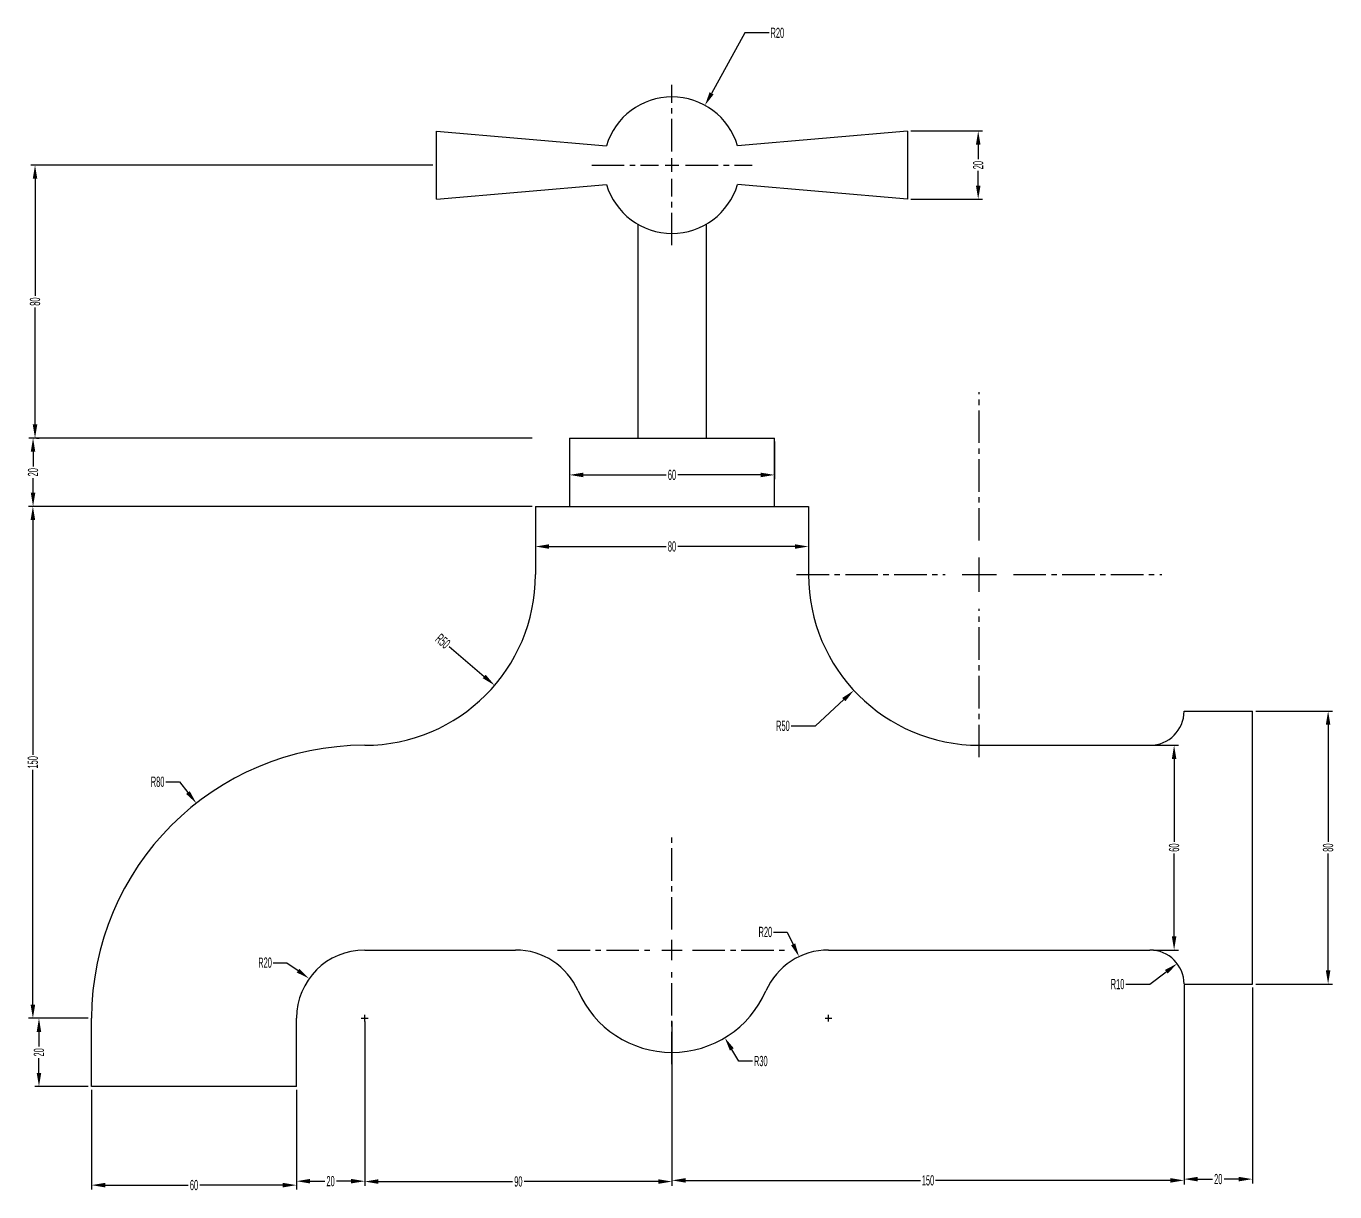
# Model space of a CAD drawing. Header units: millimetres. Extents: x 1568 to 31342, y 459 to 4403.
# Drawn here: x 11488 to 11871.3, y 1529.4 to 1871 of the extents above; entities that cross this region are included whole.
import ezdxf

# ---------------------------------------------------------------- set-up
doc = ezdxf.new("R2010")
doc.units = ezdxf.units.MM
doc.header["$LTSCALE"] = 0.5
doc.linetypes.add('CENTER2', pattern=[28.575, 19.05, -3.175, 3.175, -3.175])
doc.layers.add('centre line', color=3, linetype='CENTER2')
doc.layers.add('drawing', color=7, linetype='Continuous')
doc.styles.get("Standard").update_dxf_attribs({"font": 'arial.ttf', "width": 0.5})
doc.dimstyles.new('DARSHU2', dxfattribs={"dimtxt": 3, "dimasz": 4, "dimexe": 1.25, "dimexo": 1, "dimtad": 0, "dimtoh": 1, "dimdec": 1, "dimdsep": 46, "dimtxsty": 'Standard', "dimcen": 1, "dimclrd": 6, "dimclre": 6, "dimclrt": 6, "dimadec": 0, "dimazin": 0, "dimtfac": 1, "dimtdec": 1, "dimtofl": 0, "dimtmove": 0, "dimatfit": 3, "dimfxl": 1, "dimtfillclr": 256, "dimlwd": 25, "dimlwe": 25, "dimarcsym": 0})

# ---------------------------------------------------------------- blocks, each defined once
blk = doc.blocks.new('*D432')
at = {"layer": 'Defpoints', "color": 0, "transparency": 16777216}
for p in [(11647.19, 1750.29), (11707.19, 1750.29), (11707.19, 1739.51)]:
    blk.add_point(p, dxfattribs=at)
at = {"layer": 'drawing', "color": 6, "linetype": 'Continuous', "lineweight": 25, "transparency": 16777216}
for p, q in [((11647.19, 1749.29), (11647.19, 1738.26)), ((11707.19, 1749.29), (11707.19, 1738.26)), ((11651.19, 1739.51), (11675.49, 1739.51)), ((11703.19, 1739.51), (11678.89, 1739.51))]:
    blk.add_line(p, q, dxfattribs=at)
at = {"layer": 'drawing', "color": 6, "transparency": 16777216}
for points in [[(11651.19, 1740.17), (11651.19, 1738.84), (11647.19, 1739.51)], [(11703.19, 1740.17), (11703.19, 1738.84), (11707.19, 1739.51)]]:
    blk.add_solid(points, dxfattribs=at)
at = {"layer": 'drawing', "color": 6, "transparency": 16777216, "insert": (11677.19, 1739.51), "char_height": 3, "attachment_point": 5}
blk.add_mtext('60', dxfattribs=at)
blk = doc.blocks.new('*D433')
at = {"layer": 'Defpoints', "color": 0, "transparency": 16777216}
for p in [(11637.19, 1730.29), (11717.19, 1730.29), (11717.19, 1718.53)]:
    blk.add_point(p, dxfattribs=at)
at = {"layer": 'drawing', "color": 6, "linetype": 'Continuous', "lineweight": 25, "transparency": 16777216}
for p, q in [((11637.19, 1729.29), (11637.19, 1717.28)), ((11717.19, 1729.29), (11717.19, 1717.28)), ((11641.19, 1718.53), (11675.49, 1718.53)), ((11713.19, 1718.53), (11678.89, 1718.53))]:
    blk.add_line(p, q, dxfattribs=at)
at = {"layer": 'drawing', "color": 6, "transparency": 16777216}
for points in [[(11641.19, 1719.19), (11641.19, 1717.86), (11637.19, 1718.53)], [(11713.19, 1719.19), (11713.19, 1717.86), (11717.19, 1718.53)]]:
    blk.add_solid(points, dxfattribs=at)
at = {"layer": 'drawing', "color": 6, "transparency": 16777216, "insert": (11677.19, 1718.53), "char_height": 3, "attachment_point": 5}
blk.add_mtext('80', dxfattribs=at)
blk = doc.blocks.new('*D434')
at = {"layer": 'Defpoints', "color": 0, "transparency": 16777216}
for p in [(11746.19, 1840.29), (11746.19, 1820.29), (11766.88, 1820.29)]:
    blk.add_point(p, dxfattribs=at)
at = {"layer": 'drawing', "color": 6, "linetype": 'Continuous', "lineweight": 25, "transparency": 16777216}
for p, q in [((11747.19, 1840.29), (11768.13, 1840.29)), ((11766.88, 1836.29), (11766.88, 1832)), ((11766.88, 1824.29), (11766.88, 1828.58)), ((11747.19, 1820.29), (11768.13, 1820.29))]:
    blk.add_line(p, q, dxfattribs=at)
at = {"layer": 'drawing', "color": 6, "transparency": 16777216}
for points in [[(11766.22, 1836.29), (11767.55, 1836.29), (11766.88, 1840.29)], [(11766.22, 1824.29), (11767.55, 1824.29), (11766.88, 1820.29)]]:
    blk.add_solid(points, dxfattribs=at)
at = {"layer": 'drawing', "color": 6, "transparency": 16777216, "insert": (11766.88, 1830.29), "char_height": 3, "attachment_point": 5, "rotation": 90}
blk.add_mtext('20', dxfattribs=at)
blk = doc.blocks.new('*D435')
at = {"layer": 'Defpoints', "color": 0, "transparency": 16777216}
for p in [(11847.19, 1670.29), (11847.19, 1590.29), (11869.37, 1590.29)]:
    blk.add_point(p, dxfattribs=at)
at = {"layer": 'drawing', "color": 6, "linetype": 'Continuous', "lineweight": 25, "transparency": 16777216}
for p, q in [((11848.19, 1670.29), (11870.62, 1670.29)), ((11869.37, 1666.29), (11869.37, 1631.99)), ((11869.37, 1594.29), (11869.37, 1628.59)), ((11848.19, 1590.29), (11870.62, 1590.29))]:
    blk.add_line(p, q, dxfattribs=at)
at = {"layer": 'drawing', "color": 6, "transparency": 16777216}
for points in [[(11868.7, 1666.29), (11870.03, 1666.29), (11869.37, 1670.29)], [(11868.7, 1594.29), (11870.03, 1594.29), (11869.37, 1590.29)]]:
    blk.add_solid(points, dxfattribs=at)
at = {"layer": 'drawing', "color": 6, "transparency": 16777216, "insert": (11869.37, 1630.29), "char_height": 3, "attachment_point": 5, "rotation": 90}
blk.add_mtext('80', dxfattribs=at)
blk = doc.blocks.new('*D436')
at = {"layer": 'Defpoints', "color": 0, "transparency": 16777216}
for p in [(11817.19, 1660.29), (11817.19, 1600.29), (11824.26, 1600.29)]:
    blk.add_point(p, dxfattribs=at)
at = {"layer": 'drawing', "color": 6, "linetype": 'Continuous', "lineweight": 25, "transparency": 16777216}
for p, q in [((11818.19, 1660.29), (11825.51, 1660.29)), ((11824.26, 1656.29), (11824.26, 1631.99)), ((11824.26, 1604.29), (11824.26, 1628.59)), ((11818.19, 1600.29), (11825.51, 1600.29))]:
    blk.add_line(p, q, dxfattribs=at)
at = {"layer": 'drawing', "color": 6, "transparency": 16777216}
for points in [[(11823.6, 1656.29), (11824.93, 1656.29), (11824.26, 1660.29)], [(11823.6, 1604.29), (11824.93, 1604.29), (11824.26, 1600.29)]]:
    blk.add_solid(points, dxfattribs=at)
at = {"layer": 'drawing', "color": 6, "transparency": 16777216, "insert": (11824.26, 1630.29), "char_height": 3, "attachment_point": 5, "rotation": 90}
blk.add_mtext('60', dxfattribs=at)
blk = doc.blocks.new('*D437')
at = {"layer": 'Defpoints', "color": 0, "transparency": 16777216}
for p in [(11507.19, 1560.29), (11567.19, 1560.29), (11567.19, 1531.39)]:
    blk.add_point(p, dxfattribs=at)
at = {"layer": 'drawing', "color": 6, "linetype": 'Continuous', "lineweight": 25, "transparency": 16777216}
for p, q in [((11507.19, 1559.29), (11507.19, 1530.14)), ((11567.19, 1559.29), (11567.19, 1530.14)), ((11511.19, 1531.39), (11535.49, 1531.39)), ((11563.19, 1531.39), (11538.89, 1531.39))]:
    blk.add_line(p, q, dxfattribs=at)
at = {"layer": 'drawing', "color": 6, "transparency": 16777216}
for points in [[(11511.19, 1532.06), (11511.19, 1530.72), (11507.19, 1531.39)], [(11563.19, 1532.06), (11563.19, 1530.72), (11567.19, 1531.39)]]:
    blk.add_solid(points, dxfattribs=at)
at = {"layer": 'drawing', "color": 6, "transparency": 16777216, "insert": (11537.19, 1531.39), "char_height": 3, "attachment_point": 5}
blk.add_mtext('60', dxfattribs=at)
blk = doc.blocks.new('*D438')
at = {"layer": 'Defpoints', "color": 0, "transparency": 16777216}
for p in [(11587.19, 1580.29), (11567.19, 1560.29), (11587.19, 1532.54)]:
    blk.add_point(p, dxfattribs=at)
at = {"layer": 'drawing', "color": 6, "linetype": 'Continuous', "lineweight": 25, "transparency": 16777216}
for p, q in [((11587.19, 1579.29), (11587.19, 1531.29)), ((11567.19, 1559.29), (11567.19, 1531.29)), ((11571.19, 1532.54), (11575.48, 1532.54)), ((11583.19, 1532.54), (11578.9, 1532.54))]:
    blk.add_line(p, q, dxfattribs=at)
at = {"layer": 'drawing', "color": 6, "transparency": 16777216}
for points in [[(11571.19, 1533.21), (11571.19, 1531.88), (11567.19, 1532.54)], [(11583.19, 1533.21), (11583.19, 1531.88), (11587.19, 1532.54)]]:
    blk.add_solid(points, dxfattribs=at)
at = {"layer": 'drawing', "color": 6, "transparency": 16777216, "insert": (11577.19, 1532.54), "char_height": 3, "attachment_point": 5}
blk.add_mtext('20', dxfattribs=at)
blk = doc.blocks.new('*D439')
at = {"layer": 'Defpoints', "color": 0, "transparency": 16777216}
for p in [(11587.19, 1580.29), (11677.19, 1580.29), (11677.19, 1532.44)]:
    blk.add_point(p, dxfattribs=at)
at = {"layer": 'drawing', "color": 6, "linetype": 'Continuous', "lineweight": 25, "transparency": 16777216}
for p, q in [((11587.19, 1579.29), (11587.19, 1531.19)), ((11677.19, 1579.29), (11677.19, 1531.19)), ((11591.19, 1532.44), (11630.5, 1532.44)), ((11673.19, 1532.44), (11633.89, 1532.44))]:
    blk.add_line(p, q, dxfattribs=at)
at = {"layer": 'drawing', "color": 6, "transparency": 16777216}
for points in [[(11591.19, 1533.11), (11591.19, 1531.77), (11587.19, 1532.44)], [(11673.19, 1533.11), (11673.19, 1531.77), (11677.19, 1532.44)]]:
    blk.add_solid(points, dxfattribs=at)
at = {"layer": 'drawing', "color": 6, "transparency": 16777216, "insert": (11632.19, 1532.44), "char_height": 3, "attachment_point": 5}
blk.add_mtext('90', dxfattribs=at)
blk = doc.blocks.new('*D440')
at = {"layer": 'Defpoints', "color": 0, "transparency": 16777216}
for p in [(11827.17, 1591), (11677.19, 1580.29), (11827.17, 1532.78)]:
    blk.add_point(p, dxfattribs=at)
at = {"layer": 'drawing', "color": 6, "linetype": 'Continuous', "lineweight": 25, "transparency": 16777216}
for p, q in [((11827.17, 1590), (11827.17, 1531.53)), ((11677.19, 1579.29), (11677.19, 1531.53)), ((11681.19, 1532.78), (11749.97, 1532.78)), ((11823.17, 1532.78), (11754.39, 1532.78))]:
    blk.add_line(p, q, dxfattribs=at)
at = {"layer": 'drawing', "color": 6, "transparency": 16777216}
for points in [[(11681.19, 1533.45), (11681.19, 1532.11), (11677.19, 1532.78)], [(11823.17, 1533.45), (11823.17, 1532.11), (11827.17, 1532.78)]]:
    blk.add_solid(points, dxfattribs=at)
at = {"layer": 'drawing', "color": 6, "transparency": 16777216, "insert": (11752.18, 1532.78), "char_height": 3, "attachment_point": 5}
blk.add_mtext('150', dxfattribs=at)
blk = doc.blocks.new('*D441')
at = {"layer": 'Defpoints', "color": 0, "transparency": 16777216}
for p in [(11827.19, 1590.29), (11847.19, 1590.29), (11847.19, 1533.15)]:
    blk.add_point(p, dxfattribs=at)
at = {"layer": 'drawing', "color": 6, "linetype": 'Continuous', "lineweight": 25, "transparency": 16777216}
for p, q in [((11827.19, 1589.29), (11827.19, 1531.9)), ((11847.19, 1589.29), (11847.19, 1531.9)), ((11831.19, 1533.15), (11835.48, 1533.15)), ((11843.19, 1533.15), (11838.9, 1533.15))]:
    blk.add_line(p, q, dxfattribs=at)
at = {"layer": 'drawing', "color": 6, "transparency": 16777216}
for points in [[(11831.19, 1533.82), (11831.19, 1532.48), (11827.19, 1533.15)], [(11843.19, 1533.82), (11843.19, 1532.48), (11847.19, 1533.15)]]:
    blk.add_solid(points, dxfattribs=at)
at = {"layer": 'drawing', "color": 6, "transparency": 16777216, "insert": (11837.19, 1533.15), "char_height": 3, "attachment_point": 5}
blk.add_mtext('20', dxfattribs=at)
blk = doc.blocks.new('*D442')
at = {"layer": 'Defpoints', "color": 0, "transparency": 16777216}
for p in [(11491.78, 1580.29), (11507.19, 1580.29), (11507.19, 1560.29)]:
    blk.add_point(p, dxfattribs=at)
at = {"layer": 'drawing', "color": 6, "linetype": 'Continuous', "lineweight": 25, "transparency": 16777216}
for p, q in [((11506.19, 1580.29), (11490.53, 1580.29)), ((11491.78, 1576.29), (11491.78, 1572)), ((11491.78, 1564.29), (11491.78, 1568.58)), ((11506.19, 1560.29), (11490.53, 1560.29))]:
    blk.add_line(p, q, dxfattribs=at)
at = {"layer": 'drawing', "color": 6, "transparency": 16777216}
for points in [[(11491.11, 1576.29), (11492.44, 1576.29), (11491.78, 1580.29)], [(11491.11, 1564.29), (11492.44, 1564.29), (11491.78, 1560.29)]]:
    blk.add_solid(points, dxfattribs=at)
at = {"layer": 'drawing', "color": 6, "transparency": 16777216, "insert": (11491.78, 1570.29), "char_height": 3, "attachment_point": 5, "rotation": 90}
blk.add_mtext('20', dxfattribs=at)
blk = doc.blocks.new('*D443')
at = {"layer": 'Defpoints', "color": 0, "transparency": 16777216}
for p in [(11490, 1730.29), (11637.19, 1730.29), (11507.19, 1580.29)]:
    blk.add_point(p, dxfattribs=at)
at = {"layer": 'drawing', "color": 6, "linetype": 'Continuous', "lineweight": 25, "transparency": 16777216}
for p, q in [((11636.19, 1730.29), (11488.75, 1730.29)), ((11490, 1726.29), (11490, 1657.5)), ((11490, 1584.29), (11490, 1653.08)), ((11506.19, 1580.29), (11488.75, 1580.29))]:
    blk.add_line(p, q, dxfattribs=at)
at = {"layer": 'drawing', "color": 6, "transparency": 16777216}
for points in [[(11489.33, 1726.29), (11490.67, 1726.29), (11490, 1730.29)], [(11489.33, 1584.29), (11490.67, 1584.29), (11490, 1580.29)]]:
    blk.add_solid(points, dxfattribs=at)
at = {"layer": 'drawing', "color": 6, "transparency": 16777216, "insert": (11490, 1655.29), "char_height": 3, "attachment_point": 5, "rotation": 90}
blk.add_mtext('150', dxfattribs=at)
blk = doc.blocks.new('*D444')
at = {"layer": 'Defpoints', "color": 0, "transparency": 16777216}
for p in [(11490.05, 1750.29), (11637.19, 1750.29), (11637.19, 1730.29)]:
    blk.add_point(p, dxfattribs=at)
at = {"layer": 'drawing', "color": 6, "linetype": 'Continuous', "lineweight": 25, "transparency": 16777216}
for p, q in [((11636.19, 1750.29), (11488.8, 1750.29)), ((11490.05, 1746.29), (11490.05, 1742)), ((11490.05, 1734.29), (11490.05, 1738.58)), ((11636.19, 1730.29), (11488.8, 1730.29))]:
    blk.add_line(p, q, dxfattribs=at)
at = {"layer": 'drawing', "color": 6, "transparency": 16777216}
for points in [[(11489.38, 1746.29), (11490.71, 1746.29), (11490.05, 1750.29)], [(11489.38, 1734.29), (11490.71, 1734.29), (11490.05, 1730.29)]]:
    blk.add_solid(points, dxfattribs=at)
at = {"layer": 'drawing', "color": 6, "transparency": 16777216, "insert": (11490.05, 1740.29), "char_height": 3, "attachment_point": 5, "rotation": 90}
blk.add_mtext('20', dxfattribs=at)
blk = doc.blocks.new('*D445')
at = {"layer": 'Defpoints', "color": 0, "transparency": 16777216}
for p in [(11490.63, 1830.29), (11608.19, 1830.29), (11490.05, 1750.29)]:
    blk.add_point(p, dxfattribs=at)
at = {"layer": 'drawing', "color": 6, "linetype": 'Continuous', "lineweight": 25, "transparency": 16777216}
for p, q in [((11607.19, 1830.29), (11489.38, 1830.29)), ((11490.63, 1826.29), (11490.63, 1791.99)), ((11490.63, 1754.29), (11490.63, 1788.59)), ((11491.05, 1750.29), (11491.88, 1750.29))]:
    blk.add_line(p, q, dxfattribs=at)
at = {"layer": 'drawing', "color": 6, "transparency": 16777216}
for points in [[(11489.96, 1826.29), (11491.29, 1826.29), (11490.63, 1830.29)], [(11489.96, 1754.29), (11491.29, 1754.29), (11490.63, 1750.29)]]:
    blk.add_solid(points, dxfattribs=at)
at = {"layer": 'drawing', "color": 6, "transparency": 16777216, "insert": (11490.63, 1790.29), "char_height": 3, "attachment_point": 5, "rotation": 90}
blk.add_mtext('80', dxfattribs=at)
blk = doc.blocks.new('*D446')
at = {"layer": 'Defpoints', "color": 0, "transparency": 16777216}
for p in [(11686.84, 1847.8), (11677.19, 1830.29)]:
    blk.add_point(p, dxfattribs=at)
at = {"layer": 'drawing', "color": 6, "linetype": 'Continuous', "lineweight": 25, "transparency": 16777216}
for p, q in [((11698.55, 1869.04), (11688.78, 1851.31)), ((11705.64, 1869.04), (11698.55, 1869.04))]:
    blk.add_line(p, q, dxfattribs=at)
at = {"layer": 'drawing', "color": 6, "lineweight": 25, "transparency": 16777216}
for p, q in [((11676.19, 1830.29), (11678.19, 1830.29)), ((11677.19, 1829.29), (11677.19, 1831.29))]:
    blk.add_line(p, q, dxfattribs=at)
at = {"layer": 'drawing', "color": 6, "transparency": 16777216}
blk.add_solid([(11688.19, 1851.63), (11689.36, 1850.99), (11686.84, 1847.8)], dxfattribs=at)
at = {"layer": 'drawing', "color": 6, "transparency": 16777216, "insert": (11708.05, 1869.04), "char_height": 3, "attachment_point": 5}
blk.add_mtext('R20', dxfattribs=at)
blk = doc.blocks.new('*D447')
at = {"layer": 'Defpoints', "color": 0, "transparency": 16777216}
for p in [(11767.19, 1710.29), (11730.45, 1676.37)]:
    blk.add_point(p, dxfattribs=at)
at = {"layer": 'drawing', "color": 6, "lineweight": 25, "transparency": 16777216}
for p, q in [((11766.19, 1710.29), (11768.19, 1710.29)), ((11767.19, 1709.29), (11767.19, 1711.29))]:
    blk.add_line(p, q, dxfattribs=at)
at = {"layer": 'drawing', "color": 6, "linetype": 'Continuous', "lineweight": 25, "transparency": 16777216}
for p, q in [((11719.19, 1665.97), (11727.51, 1673.66)), ((11712.1, 1665.97), (11719.19, 1665.97))]:
    blk.add_line(p, q, dxfattribs=at)
at = {"layer": 'drawing', "color": 6, "transparency": 16777216}
blk.add_solid([(11727.06, 1674.15), (11727.97, 1673.17), (11730.45, 1676.37)], dxfattribs=at)
at = {"layer": 'drawing', "color": 6, "transparency": 16777216, "insert": (11709.68, 1665.97), "char_height": 3, "attachment_point": 5}
blk.add_mtext('R50', dxfattribs=at)
blk = doc.blocks.new('*D448')
at = {"layer": 'Defpoints', "color": 0, "transparency": 16777216}
for p in [(11677.19, 1600.29), (11692.66, 1574.58)]:
    blk.add_point(p, dxfattribs=at)
at = {"layer": 'drawing', "color": 6, "lineweight": 25, "transparency": 16777216}
for p, q in [((11676.19, 1600.29), (11678.19, 1600.29)), ((11677.19, 1599.29), (11677.19, 1601.29))]:
    blk.add_line(p, q, dxfattribs=at)
at = {"layer": 'drawing', "color": 6, "linetype": 'Continuous', "lineweight": 25, "transparency": 16777216}
for p, q in [((11696.78, 1567.73), (11694.72, 1571.16)), ((11700.78, 1567.73), (11696.78, 1567.73))]:
    blk.add_line(p, q, dxfattribs=at)
at = {"layer": 'drawing', "color": 6, "transparency": 16777216}
blk.add_solid([(11695.29, 1571.5), (11694.15, 1570.81), (11692.66, 1574.58)], dxfattribs=at)
at = {"layer": 'drawing', "color": 6, "transparency": 16777216, "insert": (11703.2, 1567.73), "char_height": 3, "attachment_point": 5}
blk.add_mtext('R30', dxfattribs=at)
blk = doc.blocks.new('*D449')
at = {"layer": 'Defpoints', "color": 0, "transparency": 16777216}
for p in [(11714.4, 1598.34), (11723.02, 1580.29)]:
    blk.add_point(p, dxfattribs=at)
at = {"layer": 'drawing', "color": 6, "linetype": 'Continuous', "lineweight": 25, "transparency": 16777216}
for p, q in [((11706.96, 1605.56), (11710.96, 1605.56)), ((11710.96, 1605.56), (11712.68, 1601.95))]:
    blk.add_line(p, q, dxfattribs=at)
at = {"layer": 'drawing', "color": 6, "lineweight": 25, "transparency": 16777216}
for p, q in [((11722.02, 1580.29), (11724.02, 1580.29)), ((11723.02, 1579.29), (11723.02, 1581.29))]:
    blk.add_line(p, q, dxfattribs=at)
at = {"layer": 'drawing', "color": 6, "transparency": 16777216}
blk.add_solid([(11713.28, 1602.24), (11712.08, 1601.66), (11714.4, 1598.34)], dxfattribs=at)
at = {"layer": 'drawing', "color": 6, "transparency": 16777216, "insert": (11704.54, 1605.56), "char_height": 3, "attachment_point": 5}
blk.add_mtext('R20', dxfattribs=at)
blk = doc.blocks.new('*D450')
at = {"layer": 'Defpoints', "color": 0, "transparency": 16777216}
for p in [(11825.16, 1596.33), (11817.19, 1590.29)]:
    blk.add_point(p, dxfattribs=at)
at = {"layer": 'drawing', "color": 6, "linetype": 'Continuous', "lineweight": 25, "transparency": 16777216}
for p, q in [((11817.19, 1590.29), (11821.97, 1593.91)), ((11810.1, 1590.29), (11817.19, 1590.29))]:
    blk.add_line(p, q, dxfattribs=at)
at = {"layer": 'drawing', "color": 6, "transparency": 16777216}
blk.add_solid([(11821.57, 1594.44), (11822.38, 1593.38), (11825.16, 1596.33)], dxfattribs=at)
at = {"layer": 'drawing', "color": 6, "transparency": 16777216, "insert": (11807.69, 1590.29), "char_height": 3, "attachment_point": 5}
blk.add_mtext('R10', dxfattribs=at)
blk = doc.blocks.new('*D451')
at = {"layer": 'Defpoints', "color": 0, "transparency": 16777216}
for p in [(11587.19, 1710.29), (11625.24, 1677.85)]:
    blk.add_point(p, dxfattribs=at)
at = {"layer": 'drawing', "color": 6, "linetype": 'Continuous', "lineweight": 25, "transparency": 16777216}
blk.add_line((11611.9, 1689.23), (11622.2, 1680.44), dxfattribs=at)
at = {"layer": 'drawing', "color": 6, "transparency": 16777216}
blk.add_solid([(11622.63, 1680.95), (11621.76, 1679.94), (11625.24, 1677.85)], dxfattribs=at)
at = {"layer": 'drawing', "color": 6, "transparency": 16777216, "insert": (11610.06, 1690.79), "char_height": 3, "attachment_point": 5, "rotation": 319.551}
blk.add_mtext('R50', dxfattribs=at)
blk = doc.blocks.new('*D452')
at = {"layer": 'Defpoints', "color": 0, "transparency": 16777216}
for p in [(11537.88, 1643.28), (11587.19, 1580.29)]:
    blk.add_point(p, dxfattribs=at)
at = {"layer": 'drawing', "color": 6, "linetype": 'Continuous', "lineweight": 25, "transparency": 16777216}
for p, q in [((11528.95, 1649.58), (11532.95, 1649.58)), ((11532.95, 1649.58), (11535.41, 1646.43))]:
    blk.add_line(p, q, dxfattribs=at)
at = {"layer": 'drawing', "color": 6, "lineweight": 25, "transparency": 16777216}
for p, q in [((11586.19, 1580.29), (11588.19, 1580.29)), ((11587.19, 1579.29), (11587.19, 1581.29))]:
    blk.add_line(p, q, dxfattribs=at)
at = {"layer": 'drawing', "color": 6, "transparency": 16777216}
blk.add_solid([(11535.94, 1646.84), (11534.89, 1646.02), (11537.88, 1643.28)], dxfattribs=at)
at = {"layer": 'drawing', "color": 6, "transparency": 16777216, "insert": (11526.53, 1649.58), "char_height": 3, "attachment_point": 5}
blk.add_mtext('R80', dxfattribs=at)
blk = doc.blocks.new('*D453')
at = {"layer": 'Defpoints', "color": 0, "transparency": 16777216}
for p in [(11570.92, 1591.92), (11587.19, 1580.29)]:
    blk.add_point(p, dxfattribs=at)
at = {"layer": 'drawing', "color": 6, "linetype": 'Continuous', "lineweight": 25, "transparency": 16777216}
for p, q in [((11560.42, 1596.57), (11564.42, 1596.57)), ((11564.42, 1596.57), (11567.67, 1594.25))]:
    blk.add_line(p, q, dxfattribs=at)
at = {"layer": 'drawing', "color": 6, "lineweight": 25, "transparency": 16777216}
for p, q in [((11586.19, 1580.29), (11588.19, 1580.29)), ((11587.19, 1579.29), (11587.19, 1581.29))]:
    blk.add_line(p, q, dxfattribs=at)
at = {"layer": 'drawing', "color": 6, "transparency": 16777216}
blk.add_solid([(11568.06, 1594.79), (11567.28, 1593.7), (11570.92, 1591.92)], dxfattribs=at)
at = {"layer": 'drawing', "color": 6, "transparency": 16777216, "insert": (11558, 1596.57), "char_height": 3, "attachment_point": 5}
blk.add_mtext('R20', dxfattribs=at)
blk = doc.blocks.new('*U454')
at = {"layer": 'centre line', "color": 0, "linetype": 'CENTER2', "transparency": 16777216}
for p, q in [((0, 4), (0, 23.5)), ((-23.5, 0), (-4, 0)), ((4, 0), (23.5, 0)), ((0, -23.5), (0, -4))]:
    blk.add_line(p, q, dxfattribs=at)
at = {"layer": 'centre line', "color": 0, "linetype": 'Continuous', "transparency": 16777216}
for p, q in [((-2, 0), (2, 0)), ((0, -2), (0, 2))]:
    blk.add_line(p, q, dxfattribs=at)
blk = doc.blocks.new('*U455')
at = {"layer": 'centre line', "color": 0, "linetype": 'CENTER2', "transparency": 16777216}
for p, q in [((0, 10), (0, 53.5)), ((-53.5, 0), (-10, 0)), ((10, 0), (53.5, 0)), ((0, -53.5), (0, -10))]:
    blk.add_line(p, q, dxfattribs=at)
at = {"layer": 'centre line', "color": 0, "linetype": 'Continuous', "transparency": 16777216}
for p, q in [((0, -5), (0, 5)), ((-5, 0), (5, 0))]:
    blk.add_line(p, q, dxfattribs=at)
blk = doc.blocks.new('*U456')
at = {"layer": 'centre line', "color": 0, "linetype": 'CENTER2', "transparency": 16777216}
for p, q in [((0, 6), (0, 33.5)), ((-33.5, 0), (-6, 0)), ((6, 0), (33.5, 0)), ((0, -33.5), (0, -6))]:
    blk.add_line(p, q, dxfattribs=at)
at = {"layer": 'centre line', "color": 0, "linetype": 'Continuous', "transparency": 16777216}
for p, q in [((-3, 0), (3, 0)), ((0, -3), (0, 3))]:
    blk.add_line(p, q, dxfattribs=at)

msp = doc.modelspace()

# ---------------------------------------------------------------- linework, layer by layer
at = {"layer": 'drawing'}
for p, q in [((11608.192, 1840.288), (11658.004, 1835.93)), ((11608.192, 1820.288), (11608.192, 1840.288)), ((11746.192, 1840.288), (11696.38, 1835.93)), ((11746.192, 1840.288), (11746.192, 1820.288)), ((11608.192, 1820.288), (11658.004, 1824.646)), ((11746.192, 1820.288), (11696.38, 1824.646)), ((11667.192, 1812.968), (11667.192, 1750.288)), ((11687.192, 1812.968), (11687.192, 1750.288)), ((11647.192, 1750.288), (11707.192, 1750.288)), ((11647.192, 1750.288), (11647.192, 1730.288)), ((11707.192, 1730.288), (11707.192, 1750.288)), ((11637.192, 1730.288), (11717.192, 1730.288)), ((11637.192, 1730.288), (11637.192, 1710.288)), ((11717.192, 1730.288), (11717.192, 1710.288)), ((11827.192, 1670.288), (11847.192, 1670.288)), ((11847.192, 1590.288), (11847.192, 1670.288)), ((11767.192, 1660.288), (11817.192, 1660.288)), ((11587.192, 1600.288), (11631.366, 1600.288)), ((11723.018, 1600.288), (11817.192, 1600.288)), ((11827.192, 1590.288), (11847.192, 1590.288)), ((11507.192, 1560.288), (11507.192, 1580.288)), ((11567.192, 1560.288), (11567.192, 1580.288)), ((11567.192, 1560.288), (11507.192, 1560.288))]:
    msp.add_line(p, q, dxfattribs=at)
for centre, radius, start, end in [((11677.192, 1830.288), 20, 16.38555, 163.61445), ((11677.192, 1830.288), 20, 196.38555, 343.61445), ((11587.192, 1710.288), 50, 270, 0), ((11767.192, 1710.288), 50, 180, 270), ((11817.192, 1670.288), 10, 270, 0), ((11587.192, 1580.288), 80, 90, 180), ((11587.192, 1580.288), 20, 90, 180), ((11631.366, 1580.288), 20, 23.57818, 90), ((11723.018, 1580.288), 20, 90, 156.42182), ((11817.192, 1590.288), 10, 0, 90), ((11677.192, 1600.288), 30, 203.57818, 270), ((11677.192, 1600.288), 30, 270, 336.42182)]:
    msp.add_arc(centre, radius, start, end, dxfattribs=at)

# ---------------------------------------------------------------- block references
at = {"layer": 'centre line', "linetype": 'CENTER2'}
for name, p in [('*U454', (11677.192, 1830.288)), ('*U455', (11767.192, 1710.288)), ('*U456', (11677.192, 1600.288))]:
    msp.add_blockref(name, p, dxfattribs=at)

# ---------------------------------------------------------------- dimensions: what is measured, and where the dimension line sits
at = {"layer": 'drawing'}
for center, mpoint, picture, middle in [((11677.192, 1830.288), (11686.845, 1847.805), '*D446', (11708.051, 1869.043)), ((11587.192, 1710.288), (11625.241, 1677.85), '*D451', (11610.059, 1690.793)), ((11767.192, 1710.288), (11730.454, 1676.372), '*D447', (11709.683, 1665.969)), ((11817.192, 1590.288), (11825.163, 1596.327), '*D450', (11807.69, 1590.288))]:
    dim = msp.add_radius_dim(center=center, mpoint=mpoint, dimstyle='DARSHU2', dxfattribs=at)
    dim.commit()
    dim.dimension.update_dxf_attribs({"geometry": picture, "text_midpoint": middle, "dimtype": 164})
for base, p1, p2, picture, middle in [((11766.884, 1820.288), (11746.192, 1840.288), (11746.192, 1820.288), '*D434', (11766.884, 1830.288)), ((11490.627, 1830.288), (11490.047, 1750.288), (11608.192, 1830.288), '*D445', (11490.627, 1790.288)), ((11490.047, 1750.288), (11637.192, 1730.288), (11637.192, 1750.288), '*D444', (11490.047, 1740.288)), ((11490.001, 1730.288), (11507.192, 1580.288), (11637.192, 1730.288), '*D443', (11490.001, 1655.288)), ((11869.365, 1590.288), (11847.192, 1670.288), (11847.192, 1590.288), '*D435', (11869.365, 1630.288)), ((11824.263, 1600.288), (11817.192, 1660.288), (11817.192, 1600.288), '*D436', (11824.263, 1630.288)), ((11491.777, 1580.288), (11507.192, 1560.288), (11507.192, 1580.288), '*D442', (11491.777, 1570.288))]:
    dim = msp.add_linear_dim(base=base, p1=p1, p2=p2, angle=90, dimstyle='DARSHU2', dxfattribs=at)
    dim.commit()
    dim.dimension.update_dxf_attribs({"geometry": picture, "text_midpoint": middle})
for base, p1, p2, picture, middle in [((11707.192, 1739.507), (11647.192, 1750.288), (11707.192, 1750.288), '*D432', (11677.192, 1739.507)), ((11717.192, 1718.527), (11637.192, 1730.288), (11717.192, 1730.288), '*D433', (11677.192, 1718.527)), ((11827.167, 1532.78), (11677.192, 1580.288), (11827.167, 1591.001), '*D440', (11752.179, 1532.78)), ((11847.192, 1533.149), (11827.192, 1590.288), (11847.192, 1590.288), '*D441', (11837.192, 1533.149)), ((11587.192, 1532.542), (11567.192, 1560.288), (11587.192, 1580.288), '*D438', (11577.192, 1532.542)), ((11677.192, 1532.441), (11587.192, 1580.288), (11677.192, 1580.288), '*D439', (11632.192, 1532.441)), ((11567.192, 1531.391), (11507.192, 1560.288), (11567.192, 1560.288), '*D437', (11537.192, 1531.391))]:
    dim = msp.add_linear_dim(base=base, p1=p1, p2=p2, dimstyle='DARSHU2', dxfattribs=at)
    dim.commit()
    dim.dimension.update_dxf_attribs({"geometry": picture, "text_midpoint": middle})
for center, mpoint, picture, middle in [((11587.192, 1580.288), (11537.877, 1643.281), '*D452', (11526.531, 1649.58)), ((11723.018, 1580.288), (11714.405, 1598.339), '*D449', (11704.545, 1605.559)), ((11587.192, 1580.288), (11570.923, 1591.921), '*D453', (11558.001, 1596.574)), ((11677.192, 1600.288), (11692.659, 1574.583), '*D448', (11703.199, 1567.728))]:
    dim = msp.add_radius_dim(center=center, mpoint=mpoint, dimstyle='DARSHU2', dxfattribs=at)
    dim.commit()
    dim.dimension.update_dxf_attribs({"geometry": picture, "text_midpoint": middle})

doc.saveas('drawing.dxf')
